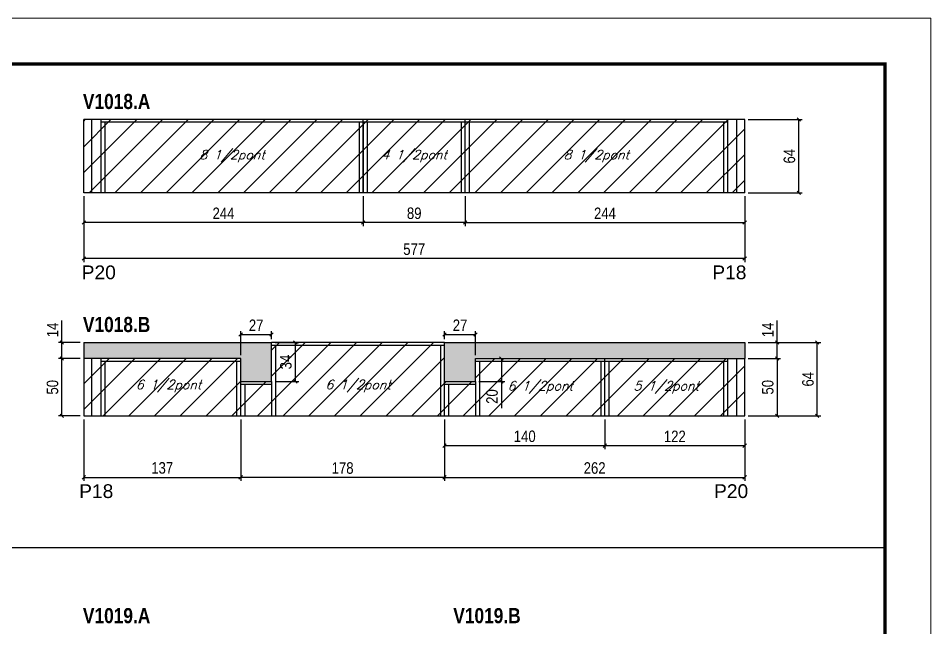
# Model space of a CAD drawing. Extents: x 3309 to 9563, y -2522 to 14608.
# Drawn here: x 5596 to 6393, y 9482 to 10014 of the extents above; entities that cross this region are included whole.
import ezdxf

# ---------------------------------------------------------------- set-up
doc = ezdxf.new("R2010")
doc.units = 0
doc.linetypes.add('DASHED', pattern=[0.75, 0.5, -0.25])
for name, color, linetype in [('5', 5, 'Continuous'), ('COTA', 241, 'Continuous'), ('NOMENCLATURA', 7, 'Continuous'), ('Painéis', 200, 'Continuous'), ('SARR_2.2x7', 40, 'Continuous'), ('SARR_3.5x7', 81, 'Continuous'), ('texto', 7, 'Continuous')]:
    doc.layers.add(name, color=color, linetype=linetype)
for name, color, linetype, lineweight in [('Folhas', 255, 'Continuous', 9), ('Hachura', 251, 'Continuous', 9), ('SARRAFO DE PRESSAO', 251, 'DASHED', 9)]:
    doc.layers.add(name, color=color, linetype=linetype, lineweight=lineweight)
doc.styles.add('COTA TECNICA', font='techl___.ttf', dxfattribs={"height": 10})
doc.styles.add('Romans', font='romans.shx')
doc.styles.get("Standard").update_dxf_attribs({"font": 'arial.ttf'})
doc.styles.add('TECNICA', font='techb___.ttf', dxfattribs={"height": 10})
doc.dimstyles.new('PAINEL', dxfattribs={"dimtxt": 10, "dimasz": 3, "dimexe": 3, "dimexo": 3, "dimgap": 3, "dimtad": 1, "dimdec": 1, "dimzin": 12, "dimdsep": 46, "dimtxsty": 'COTA TECNICA', "dimblk1": 'OBLIQUE', "dimblk2": 'OBLIQUE', "dimsah": 1, "dimcen": 0.9, "dimclrd": 4, "dimclre": 4, "dimclrt": 240, "dimadec": 1, "dimazin": 3, "dimtfac": 1, "dimtdec": 1, "dimtmove": 0, "dimatfit": 3, "dimfxl": 1, "dimtolj": 1, "dimtzin": 12, "dimarcsym": 0})
pattern_1 = [(50, (1598.5, -1100.638), (5.46554, -0.4781726), [0.5715, -6.2865]), (355, (1598.5, -1100.638), (-1.0573026, 5.7317054), [0.4572, -5.0292175]), (100.451445, (1598.9555, -1100.678), (4.4082374, 5.2535326), [0.4857003, -5.3427073]), (46.1842, (1598.5, -1099.114), (8.1323712, -1.26127), [0.85725, -9.42975]), (96.63556, (1599.178, -1099.219), (7.122124, 7.422784), [0.7285507, -8.014068]), (351.18415, (1598.5, -1099.114), (7.122124, 7.422784), [0.685799, -7.543792]), (21, (1599.262, -1099.495), (4.5484317, -3.067956), [0.5715, -6.2865]), (326, (1599.262, -1099.495), (1.8540609, 5.525639), [0.4572, -5.0292]), (71.451445, (1599.641, -1099.7506), (6.4024926, 2.457683), [0.4857003, -5.342698]), (37.5, (1598.5, -1100.638), (0.0926581, 2.53665117), [0, -4.96824, 0, -5.1054, 0, -5.04825]), (7.5, (1598.5, -1100.638), (2.0045899, 3.00541724), [0, -2.91084, 0, -4.85394, 0, -1.92405]), (327.5, (1596.8007, -1100.638), (4.06771786, -0.17186232), [0, -1.905, 0, -5.9436, 0, -7.8867]), (317.5, (1596.0387, -1100.638), (4.4438754, 0.7627947), [0, -2.4765, 0, -3.94716, 0, -5.6007])]

# ---------------------------------------------------------------- blocks, each defined once
blk = doc.blocks.new('9999999999')
at = {"layer": 'Folhas'}
blk.add_lwpolyline([(98138.98, 34190.21), (99623.98, 34190.21), (99623.98, 35240.21), (98138.98, 35240.21)], close=True, dxfattribs=at)
at = {"layer": 'Folhas', "color": 30, "const_width": 3}
blk.add_lwpolyline([(98213.98, 34230.21), (99583.98, 34230.21), (99583.98, 35200.21), (98213.98, 35200.21)], close=True, dxfattribs=at)
blk = doc.blocks.new('_Oblique')
at = {"color": 0, "linetype": 'ByBlock', "lineweight": -2}
blk.add_line((-0.5, -0.5), (0.5, 0.5), dxfattribs=at)
blk = doc.blocks.new('*D553')
at = {"layer": 'COTA', "color": 4, "linetype": 'ByBlock', "lineweight": -2, "transparency": 16777216}
for p, q in [((5897.44, 9858.2), (5897.44, 9832.28)), ((5986.44, 9858.2), (5986.44, 9832.28)), ((5986.44, 9835.28), (5897.44, 9835.28))]:
    blk.add_line(p, q, dxfattribs=at)
at = {"layer": 'Defpoints', "color": 0, "linetype": 'ByBlock', "transparency": 16777216}
for p in [(5897.44, 9861.2), (5986.44, 9861.2), (5897.44, 9835.28)]:
    blk.add_point(p, dxfattribs=at)
at = {"layer": 'COTA', "color": 4, "linetype": 'ByBlock', "lineweight": -2, "transparency": 16777216, "xscale": 3, "yscale": 3, "zscale": 3, "rotation": 180}
blk.add_blockref('_Oblique', (5897.44, 9835.28), dxfattribs=at)
at = {"layer": 'COTA', "color": 4, "linetype": 'ByBlock', "lineweight": -2, "transparency": 16777216, "xscale": 3, "yscale": 3, "zscale": 3}
blk.add_blockref('_Oblique', (5986.44, 9835.28), dxfattribs=at)
at = {"layer": 'COTA', "color": 240, "linetype": 'ByBlock', "transparency": 16777216, "insert": (5941.94, 9843.38), "char_height": 10, "attachment_point": 5, "style": 'COTA TECNICA'}
blk.add_mtext('\\A1;89', dxfattribs=at)
blk = doc.blocks.new('*D554')
at = {"layer": 'COTA', "color": 4, "linetype": 'ByBlock', "lineweight": -2, "transparency": 16777216}
for p, q in [((5653.44, 9858.2), (5653.44, 9832.28)), ((5897.44, 9858.2), (5897.44, 9832.28)), ((5897.44, 9835.28), (5653.44, 9835.28))]:
    blk.add_line(p, q, dxfattribs=at)
at = {"layer": 'Defpoints', "color": 0, "linetype": 'ByBlock', "transparency": 16777216}
for p in [(5653.44, 9861.2), (5897.44, 9861.2), (5653.44, 9835.28)]:
    blk.add_point(p, dxfattribs=at)
at = {"layer": 'COTA', "color": 4, "linetype": 'ByBlock', "lineweight": -2, "transparency": 16777216, "xscale": 3, "yscale": 3, "zscale": 3, "rotation": 180}
blk.add_blockref('_Oblique', (5653.44, 9835.28), dxfattribs=at)
at = {"layer": 'COTA', "color": 4, "linetype": 'ByBlock', "lineweight": -2, "transparency": 16777216, "xscale": 3, "yscale": 3, "zscale": 3}
blk.add_blockref('_Oblique', (5897.44, 9835.28), dxfattribs=at)
at = {"layer": 'COTA', "color": 240, "linetype": 'ByBlock', "transparency": 16777216, "insert": (5775.44, 9843.35), "char_height": 10, "attachment_point": 5, "style": 'COTA TECNICA'}
blk.add_mtext('\\A1;244', dxfattribs=at)
blk = doc.blocks.new('*D559')
at = {"layer": 'COTA', "color": 4, "linetype": 'ByBlock', "lineweight": -2, "transparency": 16777216}
for p, q in [((5653.44, 9858.2), (5653.44, 9800.89)), ((6230.44, 9858.2), (6230.44, 9800.89)), ((6230.44, 9803.89), (5653.44, 9803.89))]:
    blk.add_line(p, q, dxfattribs=at)
at = {"layer": 'Defpoints', "color": 0, "linetype": 'ByBlock', "transparency": 16777216}
for p in [(5653.44, 9861.2), (6230.44, 9861.2), (5653.44, 9803.89)]:
    blk.add_point(p, dxfattribs=at)
at = {"layer": 'COTA', "color": 4, "linetype": 'ByBlock', "lineweight": -2, "transparency": 16777216, "xscale": 3, "yscale": 3, "zscale": 3, "rotation": 180}
blk.add_blockref('_Oblique', (5653.44, 9803.89), dxfattribs=at)
at = {"layer": 'COTA', "color": 4, "linetype": 'ByBlock', "lineweight": -2, "transparency": 16777216, "xscale": 3, "yscale": 3, "zscale": 3}
blk.add_blockref('_Oblique', (6230.44, 9803.89), dxfattribs=at)
at = {"layer": 'COTA', "color": 240, "linetype": 'ByBlock', "transparency": 16777216, "insert": (5941.94, 9812), "char_height": 10, "attachment_point": 5, "style": 'COTA TECNICA'}
blk.add_mtext('\\A1;577', dxfattribs=at)
blk = doc.blocks.new('*D560')
at = {"layer": 'COTA', "color": 4, "lineweight": -2, "transparency": 16777216}
for p, q in [((5986.44, 9858.2), (5986.44, 9832.28)), ((6230.44, 9858.2), (6230.44, 9832.28)), ((5986.44, 9835.28), (6230.44, 9835.28))]:
    blk.add_line(p, q, dxfattribs=at)
at = {"layer": 'Defpoints', "color": 0, "transparency": 16777216}
for p in [(5986.44, 9861.2), (6230.44, 9861.2), (6230.44, 9835.28)]:
    blk.add_point(p, dxfattribs=at)
at = {"layer": 'COTA', "color": 4, "lineweight": -2, "transparency": 16777216, "xscale": 3, "yscale": 3, "zscale": 3, "rotation": 180}
blk.add_blockref('_Oblique', (5986.44, 9835.28), dxfattribs=at)
at = {"layer": 'COTA', "color": 4, "lineweight": -2, "transparency": 16777216, "xscale": 3, "yscale": 3, "zscale": 3}
blk.add_blockref('_Oblique', (6230.44, 9835.28), dxfattribs=at)
at = {"layer": 'COTA', "color": 240, "transparency": 16777216, "insert": (6108.44, 9843.35), "char_height": 10, "attachment_point": 5, "style": 'COTA TECNICA'}
blk.add_mtext('\\A1;244', dxfattribs=at)
blk = doc.blocks.new('*D561')
at = {"layer": 'COTA', "color": 4, "lineweight": -2, "transparency": 16777216}
for p, q in [((6233.44, 9925.2), (6280.61, 9925.2)), ((6277.61, 9861.2), (6277.61, 9925.2)), ((6233.44, 9861.2), (6280.61, 9861.2))]:
    blk.add_line(p, q, dxfattribs=at)
at = {"layer": 'Defpoints', "color": 0, "transparency": 16777216}
for p in [(6230.44, 9925.2), (6277.61, 9925.2), (6230.44, 9861.2)]:
    blk.add_point(p, dxfattribs=at)
at = {"layer": 'COTA', "color": 4, "lineweight": -2, "transparency": 16777216, "xscale": 3, "yscale": 3, "zscale": 3}
for p, rotation in [((6277.61, 9925.2), 90), ((6277.61, 9861.2), 270)]:
    blk.add_blockref('_Oblique', p, dxfattribs=dict(at, rotation=rotation))
at = {"layer": 'COTA', "color": 240, "transparency": 16777216, "insert": (6269.51, 9893.2), "char_height": 10, "attachment_point": 5, "rotation": 90, "style": 'COTA TECNICA'}
blk.add_mtext('\\A1;64', dxfattribs=at)
blk = doc.blocks.new('*D555')
at = {"layer": 'COTA', "color": 4, "linetype": 'ByBlock', "lineweight": -2, "transparency": 16777216}
for p, q in [((5968.44, 9663.61), (5968.44, 9637.69)), ((6108.44, 9663.61), (6108.44, 9637.69)), ((5968.44, 9640.69), (6108.44, 9640.69))]:
    blk.add_line(p, q, dxfattribs=at)
at = {"layer": 'Defpoints', "color": 0, "linetype": 'ByBlock', "transparency": 16777216}
for p in [(5968.44, 9666.61), (6108.44, 9666.61), (6108.44, 9640.69)]:
    blk.add_point(p, dxfattribs=at)
at = {"layer": 'COTA', "color": 4, "linetype": 'ByBlock', "lineweight": -2, "transparency": 16777216, "xscale": 3, "yscale": 3, "zscale": 3, "rotation": 180}
blk.add_blockref('_Oblique', (5968.44, 9640.69), dxfattribs=at)
at = {"layer": 'COTA', "color": 4, "linetype": 'ByBlock', "lineweight": -2, "transparency": 16777216, "xscale": 3, "yscale": 3, "zscale": 3}
blk.add_blockref('_Oblique', (6108.44, 9640.69), dxfattribs=at)
at = {"layer": 'COTA', "color": 240, "linetype": 'ByBlock', "transparency": 16777216, "insert": (6038.44, 9648.79), "char_height": 10, "attachment_point": 5, "style": 'COTA TECNICA'}
blk.add_mtext('\\A1;140', dxfattribs=at)
blk = doc.blocks.new('*D556')
at = {"layer": 'COTA', "color": 4, "linetype": 'ByBlock', "lineweight": -2, "transparency": 16777216}
for p, q in [((6108.44, 9663.61), (6108.44, 9637.69)), ((6230.44, 9663.61), (6230.44, 9637.69)), ((6108.44, 9640.69), (6230.44, 9640.69))]:
    blk.add_line(p, q, dxfattribs=at)
at = {"layer": 'Defpoints', "color": 0, "linetype": 'ByBlock', "transparency": 16777216}
for p in [(6108.44, 9666.61), (6230.44, 9666.61), (6230.44, 9640.69)]:
    blk.add_point(p, dxfattribs=at)
at = {"layer": 'COTA', "color": 4, "linetype": 'ByBlock', "lineweight": -2, "transparency": 16777216, "xscale": 3, "yscale": 3, "zscale": 3, "rotation": 180}
blk.add_blockref('_Oblique', (6108.44, 9640.69), dxfattribs=at)
at = {"layer": 'COTA', "color": 4, "linetype": 'ByBlock', "lineweight": -2, "transparency": 16777216, "xscale": 3, "yscale": 3, "zscale": 3}
blk.add_blockref('_Oblique', (6230.44, 9640.69), dxfattribs=at)
at = {"layer": 'COTA', "color": 240, "linetype": 'ByBlock', "transparency": 16777216, "insert": (6169.44, 9648.75), "char_height": 10, "attachment_point": 5, "style": 'COTA TECNICA'}
blk.add_mtext('\\A1;122', dxfattribs=at)
blk = doc.blocks.new('*D562')
at = {"layer": 'COTA', "color": 4, "linetype": 'ByBlock', "lineweight": -2, "transparency": 16777216}
for p, q in [((5968.44, 9663.61), (5968.44, 9609.98)), ((6230.44, 9663.61), (6230.44, 9609.98)), ((5968.44, 9612.98), (6230.44, 9612.98))]:
    blk.add_line(p, q, dxfattribs=at)
at = {"layer": 'Defpoints', "color": 0, "linetype": 'ByBlock', "transparency": 16777216}
for p in [(5968.44, 9666.61), (6230.44, 9666.61), (6230.44, 9612.98)]:
    blk.add_point(p, dxfattribs=at)
at = {"layer": 'COTA', "color": 4, "linetype": 'ByBlock', "lineweight": -2, "transparency": 16777216, "xscale": 3, "yscale": 3, "zscale": 3, "rotation": 180}
blk.add_blockref('_Oblique', (5968.44, 9612.98), dxfattribs=at)
at = {"layer": 'COTA', "color": 4, "linetype": 'ByBlock', "lineweight": -2, "transparency": 16777216, "xscale": 3, "yscale": 3, "zscale": 3}
blk.add_blockref('_Oblique', (6230.44, 9612.98), dxfattribs=at)
at = {"layer": 'COTA', "color": 240, "linetype": 'ByBlock', "transparency": 16777216, "insert": (6099.44, 9621.09), "char_height": 10, "attachment_point": 5, "style": 'COTA TECNICA'}
blk.add_mtext('\\A1;262', dxfattribs=at)
blk = doc.blocks.new('*D563')
at = {"layer": 'COTA', "color": 4, "lineweight": -2, "transparency": 16777216}
for p, q in [((5790.44, 9663.61), (5790.44, 9609.98)), ((5968.44, 9663.61), (5968.44, 9609.98)), ((5968.44, 9612.98), (5790.44, 9612.98))]:
    blk.add_line(p, q, dxfattribs=at)
at = {"layer": 'Defpoints', "color": 0, "transparency": 16777216}
for p in [(5790.44, 9666.61), (5968.44, 9666.61), (5790.44, 9612.98)]:
    blk.add_point(p, dxfattribs=at)
at = {"layer": 'COTA', "color": 4, "lineweight": -2, "transparency": 16777216, "xscale": 3, "yscale": 3, "zscale": 3, "rotation": 180}
blk.add_blockref('_Oblique', (5790.44, 9612.98), dxfattribs=at)
at = {"layer": 'COTA', "color": 4, "lineweight": -2, "transparency": 16777216, "xscale": 3, "yscale": 3, "zscale": 3}
blk.add_blockref('_Oblique', (5968.44, 9612.98), dxfattribs=at)
at = {"layer": 'COTA', "color": 240, "transparency": 16777216, "insert": (5879.44, 9621.08), "char_height": 10, "attachment_point": 5, "style": 'COTA TECNICA'}
blk.add_mtext('\\A1;178', dxfattribs=at)
blk = doc.blocks.new('*D564')
at = {"layer": 'COTA', "color": 4, "lineweight": -2, "transparency": 16777216}
for p, q in [((5998.44, 9716.61), (6021.03, 9716.61)), ((6018.03, 9716.61), (6018.03, 9696.61)), ((5998.44, 9696.61), (6021.03, 9696.61)), ((6018.03, 9696.61), (6018.03, 9673.4))]:
    blk.add_line(p, q, dxfattribs=at)
at = {"layer": 'Defpoints', "color": 0, "transparency": 16777216}
for p in [(5995.44, 9716.61), (5995.44, 9696.61), (6018.03, 9696.61)]:
    blk.add_point(p, dxfattribs=at)
at = {"layer": 'COTA', "color": 4, "lineweight": -2, "transparency": 16777216, "xscale": 3, "yscale": 3, "zscale": 3}
for p, rotation in [((6018.03, 9716.61), 90), ((6018.03, 9696.61), 270)]:
    blk.add_blockref('_Oblique', p, dxfattribs=dict(at, rotation=rotation))
at = {"layer": 'COTA', "color": 240, "transparency": 16777216, "insert": (6009.92, 9683.5), "char_height": 10, "attachment_point": 5, "rotation": 90, "style": 'COTA TECNICA'}
blk.add_mtext('\\A1;20', dxfattribs=at)
blk = doc.blocks.new('*D557')
at = {"layer": 'COTA', "color": 4, "lineweight": -2, "transparency": 16777216}
for p, q in [((5650.44, 9716.61), (5631.33, 9716.61)), ((5634.33, 9666.61), (5634.33, 9716.61)), ((5650.44, 9666.61), (5631.33, 9666.61))]:
    blk.add_line(p, q, dxfattribs=at)
at = {"layer": 'Defpoints', "color": 0, "transparency": 16777216}
for p in [(5634.33, 9716.61), (5653.44, 9716.61), (5653.44, 9666.61)]:
    blk.add_point(p, dxfattribs=at)
at = {"layer": 'COTA', "color": 4, "lineweight": -2, "transparency": 16777216, "xscale": 3, "yscale": 3, "zscale": 3}
for p, rotation in [((5634.33, 9716.61), 90), ((5634.33, 9666.61), 270)]:
    blk.add_blockref('_Oblique', p, dxfattribs=dict(at, rotation=rotation))
at = {"layer": 'COTA', "color": 240, "transparency": 16777216, "insert": (5626.22, 9691.61), "char_height": 10, "attachment_point": 5, "rotation": 90, "style": 'COTA TECNICA'}
blk.add_mtext('\\A1;50', dxfattribs=at)
blk = doc.blocks.new('*D558')
at = {"layer": 'COTA', "color": 4, "lineweight": -2, "transparency": 16777216}
for p, q in [((5634.33, 9730.61), (5634.33, 9749.72)), ((5650.44, 9730.61), (5631.33, 9730.61)), ((5634.33, 9716.61), (5634.33, 9730.61)), ((5650.44, 9716.61), (5631.33, 9716.61))]:
    blk.add_line(p, q, dxfattribs=at)
at = {"layer": 'Defpoints', "color": 0, "transparency": 16777216}
for p in [(5634.33, 9730.61), (5653.44, 9730.61), (5653.44, 9716.61)]:
    blk.add_point(p, dxfattribs=at)
at = {"layer": 'COTA', "color": 4, "lineweight": -2, "transparency": 16777216, "xscale": 3, "yscale": 3, "zscale": 3}
for p, rotation in [((5634.33, 9730.61), 90), ((5634.33, 9716.61), 270)]:
    blk.add_blockref('_Oblique', p, dxfattribs=dict(at, rotation=rotation))
at = {"layer": 'COTA', "color": 240, "transparency": 16777216, "insert": (5626.26, 9741.67), "char_height": 10, "attachment_point": 5, "rotation": 90, "style": 'COTA TECNICA'}
blk.add_mtext('\\A1;14', dxfattribs=at)
blk = doc.blocks.new('*D565')
at = {"layer": 'COTA', "color": 4, "lineweight": -2, "transparency": 16777216}
for p, q in [((5653.44, 9663.61), (5653.44, 9609.98)), ((5790.44, 9663.61), (5790.44, 9609.98)), ((5653.44, 9612.98), (5790.44, 9612.98))]:
    blk.add_line(p, q, dxfattribs=at)
at = {"layer": 'Defpoints', "color": 0, "transparency": 16777216}
for p in [(5653.44, 9666.61), (5790.44, 9666.61), (5790.44, 9612.98)]:
    blk.add_point(p, dxfattribs=at)
at = {"layer": 'COTA', "color": 4, "lineweight": -2, "transparency": 16777216, "xscale": 3, "yscale": 3, "zscale": 3, "rotation": 180}
blk.add_blockref('_Oblique', (5653.44, 9612.98), dxfattribs=at)
at = {"layer": 'COTA', "color": 4, "lineweight": -2, "transparency": 16777216, "xscale": 3, "yscale": 3, "zscale": 3}
blk.add_blockref('_Oblique', (5790.44, 9612.98), dxfattribs=at)
at = {"layer": 'COTA', "color": 240, "transparency": 16777216, "insert": (5721.94, 9621.2), "char_height": 10, "attachment_point": 5, "style": 'COTA TECNICA'}
blk.add_mtext('\\A1;137', dxfattribs=at)
blk = doc.blocks.new('*D566')
at = {"layer": 'COTA', "color": 4, "lineweight": -2, "transparency": 16777216}
for p, q in [((5820.44, 9730.61), (5841.17, 9730.61)), ((5838.17, 9696.61), (5838.17, 9730.61)), ((5820.44, 9696.61), (5841.17, 9696.61))]:
    blk.add_line(p, q, dxfattribs=at)
at = {"layer": 'Defpoints', "color": 0, "transparency": 16777216}
for p in [(5817.44, 9730.61), (5838.17, 9730.61), (5817.44, 9696.61)]:
    blk.add_point(p, dxfattribs=at)
at = {"layer": 'COTA', "color": 4, "lineweight": -2, "transparency": 16777216, "xscale": 3, "yscale": 3, "zscale": 3}
for p, rotation in [((5838.17, 9730.61), 90), ((5838.17, 9696.61), 270)]:
    blk.add_blockref('_Oblique', p, dxfattribs=dict(at, rotation=rotation))
at = {"layer": 'COTA', "color": 240, "transparency": 16777216, "insert": (5829.95, 9713.61), "char_height": 10, "attachment_point": 5, "rotation": 90, "style": 'COTA TECNICA'}
blk.add_mtext('\\A1;34', dxfattribs=at)
blk = doc.blocks.new('*D567')
at = {"layer": 'COTA', "color": 4, "lineweight": -2, "transparency": 16777216}
for p, q in [((6233.44, 9716.61), (6261.71, 9716.61)), ((6258.71, 9716.61), (6258.71, 9666.61)), ((6233.44, 9666.61), (6261.71, 9666.61))]:
    blk.add_line(p, q, dxfattribs=at)
at = {"layer": 'Defpoints', "color": 0, "transparency": 16777216}
for p in [(6230.44, 9716.61), (6230.44, 9666.61), (6258.71, 9666.61)]:
    blk.add_point(p, dxfattribs=at)
at = {"layer": 'COTA', "color": 4, "lineweight": -2, "transparency": 16777216, "xscale": 3, "yscale": 3, "zscale": 3}
for p, rotation in [((6258.71, 9716.61), 90), ((6258.71, 9666.61), 270)]:
    blk.add_blockref('_Oblique', p, dxfattribs=dict(at, rotation=rotation))
at = {"layer": 'COTA', "color": 240, "transparency": 16777216, "insert": (6250.6, 9691.61), "char_height": 10, "attachment_point": 5, "rotation": 90, "style": 'COTA TECNICA'}
blk.add_mtext('\\A1;50', dxfattribs=at)
blk = doc.blocks.new('*D568')
at = {"layer": 'COTA', "color": 4, "lineweight": -2, "transparency": 16777216}
for p, q in [((6258.71, 9730.61), (6258.71, 9749.72)), ((6233.44, 9730.61), (6261.71, 9730.61)), ((6258.71, 9716.61), (6258.71, 9730.61)), ((6233.44, 9716.61), (6261.71, 9716.61))]:
    blk.add_line(p, q, dxfattribs=at)
at = {"layer": 'Defpoints', "color": 0, "transparency": 16777216}
for p in [(6230.44, 9730.61), (6258.71, 9730.61), (6230.44, 9716.61)]:
    blk.add_point(p, dxfattribs=at)
at = {"layer": 'COTA', "color": 4, "lineweight": -2, "transparency": 16777216, "xscale": 3, "yscale": 3, "zscale": 3}
for p, rotation in [((6258.71, 9730.61), 90), ((6258.71, 9716.61), 270)]:
    blk.add_blockref('_Oblique', p, dxfattribs=dict(at, rotation=rotation))
at = {"layer": 'COTA', "color": 240, "transparency": 16777216, "insert": (6250.64, 9741.67), "char_height": 10, "attachment_point": 5, "rotation": 90, "style": 'COTA TECNICA'}
blk.add_mtext('\\A1;14', dxfattribs=at)
blk = doc.blocks.new('*D569')
at = {"layer": 'COTA', "color": 4, "lineweight": -2, "transparency": 16777216}
for p, q in [((6233.44, 9730.61), (6296.8, 9730.61)), ((6293.8, 9666.61), (6293.8, 9730.61)), ((6233.44, 9666.61), (6296.8, 9666.61))]:
    blk.add_line(p, q, dxfattribs=at)
at = {"layer": 'Defpoints', "color": 0, "transparency": 16777216}
for p in [(6230.44, 9730.61), (6293.8, 9730.61), (6230.44, 9666.61)]:
    blk.add_point(p, dxfattribs=at)
at = {"layer": 'COTA', "color": 4, "lineweight": -2, "transparency": 16777216, "xscale": 3, "yscale": 3, "zscale": 3}
for p, rotation in [((6293.8, 9730.61), 90), ((6293.8, 9666.61), 270)]:
    blk.add_blockref('_Oblique', p, dxfattribs=dict(at, rotation=rotation))
at = {"layer": 'COTA', "color": 240, "transparency": 16777216, "insert": (6285.7, 9698.61), "char_height": 10, "attachment_point": 5, "rotation": 90, "style": 'COTA TECNICA'}
blk.add_mtext('\\A1;64', dxfattribs=at)
blk = doc.blocks.new('*D570')
at = {"layer": 'COTA', "color": 4, "lineweight": -2, "transparency": 16777216}
for p, q in [((5790.44, 9719.61), (5790.44, 9740.61)), ((5790.44, 9737.61), (5817.44, 9737.61)), ((5817.44, 9733.61), (5817.44, 9740.61))]:
    blk.add_line(p, q, dxfattribs=at)
at = {"layer": 'Defpoints', "color": 0, "transparency": 16777216}
for p in [(5817.44, 9737.61), (5817.44, 9730.61), (5790.44, 9716.61)]:
    blk.add_point(p, dxfattribs=at)
at = {"layer": 'COTA', "color": 4, "lineweight": -2, "transparency": 16777216, "xscale": 3, "yscale": 3, "zscale": 3, "rotation": 180}
blk.add_blockref('_Oblique', (5790.44, 9737.61), dxfattribs=at)
at = {"layer": 'COTA', "color": 4, "lineweight": -2, "transparency": 16777216, "xscale": 3, "yscale": 3, "zscale": 3}
blk.add_blockref('_Oblique', (5817.44, 9737.61), dxfattribs=at)
at = {"layer": 'COTA', "color": 240, "transparency": 16777216, "insert": (5803.94, 9745.68), "char_height": 10, "attachment_point": 5, "style": 'COTA TECNICA'}
blk.add_mtext('\\A1;27', dxfattribs=at)
blk = doc.blocks.new('*D571')
at = {"layer": 'COTA', "color": 4, "lineweight": -2, "transparency": 16777216}
for p, q in [((5968.44, 9733.61), (5968.44, 9740.61)), ((5968.44, 9737.61), (5995.44, 9737.61)), ((5995.44, 9719.61), (5995.44, 9740.61))]:
    blk.add_line(p, q, dxfattribs=at)
at = {"layer": 'Defpoints', "color": 0, "transparency": 16777216}
for p in [(5995.44, 9737.61), (5968.44, 9730.61), (5995.44, 9716.61)]:
    blk.add_point(p, dxfattribs=at)
at = {"layer": 'COTA', "color": 4, "lineweight": -2, "transparency": 16777216, "xscale": 3, "yscale": 3, "zscale": 3, "rotation": 180}
blk.add_blockref('_Oblique', (5968.44, 9737.61), dxfattribs=at)
at = {"layer": 'COTA', "color": 4, "lineweight": -2, "transparency": 16777216, "xscale": 3, "yscale": 3, "zscale": 3}
blk.add_blockref('_Oblique', (5995.44, 9737.61), dxfattribs=at)
at = {"layer": 'COTA', "color": 240, "transparency": 16777216, "insert": (5981.94, 9745.68), "char_height": 10, "attachment_point": 5, "style": 'COTA TECNICA'}
blk.add_mtext('\\A1;27', dxfattribs=at)

msp = doc.modelspace()

# ---------------------------------------------------------------- hatches: boundary and pattern name
at = {"layer": 'COTA'}
h = msp.add_hatch(dxfattribs=at)
h.set_pattern_fill('AR-CONC', color=256, scale=0.03)
h.set_pattern_definition(pattern_1)
h.paths.add_polyline_path([(5817.44, 9730.61), (5653.44, 9730.61), (5653.44, 9716.61), (5790.44, 9716.61), (5790.44, 9696.61), (5817.44, 9696.61)])
h = msp.add_hatch(dxfattribs=at)
h.set_pattern_fill('AR-CONC', color=256, scale=0.03)
h.set_pattern_definition(pattern_1)
h.paths.add_polyline_path([(5968.44, 9730.61), (5968.44, 9696.61), (5995.44, 9696.61), (5995.44, 9716.61), (6230.44, 9716.61), (6230.44, 9730.61)])
at = {"layer": 'Hachura', "linetype": 'ByBlock'}
h = msp.add_hatch(dxfattribs=at)
h.set_pattern_fill('ANSI31', color=256, scale=5)
h.set_pattern_definition([(45, (-1359.047, -2297.15), (-11.22532, 11.22532), [])])
h.paths.add_polyline_path([(5897.44, 9861.2), (5897.44, 9925.2), (5653.44, 9925.2), (5653.44, 9861.2)])
h.paths.add_polyline_path([(5986.44, 9861.2), (5986.44, 9925.2), (5897.44, 9925.2), (5897.44, 9861.2)])
h.paths.add_polyline_path([(6230.44, 9861.2), (6230.44, 9925.2), (5986.44, 9925.2), (5986.44, 9861.2)])
h = msp.add_hatch(dxfattribs=at)
h.set_pattern_fill('ANSI31', color=256, scale=5)
h.paths.add_polyline_path([(5653.44, 9716.61), (5653.44, 9666.61), (5790.44, 9666.61), (5790.44, 9716.61)])
h.paths.add_polyline_path([(5968.44, 9666.61), (5968.44, 9730.61), (5817.44, 9730.61), (5817.44, 9696.61), (5790.44, 9696.61), (5790.44, 9666.61)])
h.paths.add_polyline_path([(5995.44, 9716.61), (5995.44, 9696.61), (5968.44, 9696.61), (5968.44, 9666.61), (6108.44, 9666.61), (6108.44, 9716.61)])
h.paths.add_polyline_path([(6108.44, 9716.61), (6108.44, 9666.61), (6230.44, 9666.61), (6230.44, 9716.61)])

# ---------------------------------------------------------------- linework, layer by layer
at = {"layer": 'COTA'}
for p, q in [((5653.44, 9730.61), (5653.44, 9716.61)), ((5653.44, 9730.61), (5817.44, 9730.61)), ((5968.44, 9730.61), (6230.44, 9730.61)), ((6230.44, 9730.61), (6230.44, 9716.61)), ((5817.44, 9696.61), (5817.44, 9666.61)), ((5995.44, 9696.61), (5995.44, 9666.61)), ((5288.98, 9551.77), (6352.87, 9551.77))]:
    msp.add_line(p, q, dxfattribs=at)
at = {"layer": 'Painéis', "linetype": 'ByBlock'}
for p, q in [((6230.44, 9925.2), (5653.44, 9925.2)), ((5653.44, 9861.2), (5653.44, 9925.2)), ((5897.44, 9861.2), (5897.44, 9925.2)), ((5986.44, 9861.2), (5986.44, 9925.2)), ((6230.44, 9861.2), (6230.44, 9925.2)), ((6230.44, 9861.2), (5653.44, 9861.2)), ((5817.44, 9696.61), (5817.44, 9730.61)), ((5968.44, 9730.61), (5817.44, 9730.61)), ((5968.44, 9666.61), (5968.44, 9730.61)), ((5790.44, 9716.61), (5653.44, 9716.61)), ((5653.44, 9716.61), (5653.44, 9666.61)), ((5790.44, 9666.61), (5790.44, 9716.61)), ((5995.44, 9716.61), (6230.44, 9716.61)), ((5995.44, 9696.61), (5995.44, 9716.61)), ((6108.44, 9666.61), (6108.44, 9716.61)), ((6230.44, 9666.61), (6230.44, 9716.61)), ((5790.44, 9696.61), (5817.44, 9696.61)), ((5968.44, 9696.61), (5995.44, 9696.61)), ((5653.44, 9666.61), (6230.44, 9666.61))]:
    msp.add_line(p, q, dxfattribs=at)
at = {"layer": 'SARR_2.2x7', "linetype": 'Continuous'}
for p, q in [((5660.44, 9861.2), (5660.44, 9925.2)), ((5897.44, 9923), (5668.44, 9923)), ((5986.44, 9923), (5897.44, 9923)), ((6215.44, 9923), (5986.44, 9923)), ((6223.44, 9861.2), (6223.44, 9925.2)), ((5817.44, 9728.41), (5968.44, 9728.41)), ((5660.44, 9666.61), (5660.44, 9716.61)), ((5668.44, 9714.41), (5790.44, 9714.41)), ((5995.44, 9714.41), (6108.44, 9714.41)), ((6108.44, 9714.41), (6215.44, 9714.41)), ((6223.44, 9666.61), (6223.44, 9716.61)), ((5790.44, 9694.41), (5817.44, 9694.41)), ((5968.44, 9694.41), (5995.44, 9694.41))]:
    msp.add_line(p, q, dxfattribs=at)
at = {"layer": 'SARR_3.5x7'}
for p, q in [((5668.44, 9925.2), (5668.44, 9861.2)), ((5671.94, 9923), (5671.94, 9861.2)), ((5893.94, 9923), (5893.94, 9861.2)), ((5897.44, 9923), (5897.44, 9861.2)), ((5900.94, 9923), (5900.94, 9861.2)), ((5982.94, 9923), (5982.94, 9861.2)), ((5989.94, 9923), (5989.94, 9861.2)), ((6211.94, 9923), (6211.94, 9861.2)), ((6215.44, 9925.2), (6215.44, 9861.2)), ((5820.94, 9728.41), (5820.94, 9666.61)), ((5964.94, 9728.41), (5964.94, 9666.61)), ((5668.44, 9716.61), (5668.44, 9666.61)), ((5671.94, 9714.41), (5671.94, 9666.61)), ((5786.94, 9714.41), (5786.94, 9666.61)), ((5998.94, 9714.41), (5998.94, 9666.61)), ((6104.94, 9714.41), (6104.94, 9666.61)), ((6111.94, 9714.41), (6111.94, 9666.61)), ((6211.94, 9714.41), (6211.94, 9666.61)), ((6215.44, 9716.61), (6215.44, 9666.61)), ((5793.94, 9694.41), (5793.94, 9666.61)), ((5971.94, 9694.41), (5971.94, 9666.61))]:
    msp.add_line(p, q, dxfattribs=at)

# ---------------------------------------------------------------- block references
at = {"layer": 'SARRAFO DE PRESSAO', "color": 6, "linetype": 'ByBlock'}
msp.add_blockref('9999999999', (-93231.11, -25226.65), dxfattribs=at)

# ---------------------------------------------------------------- texts
at = {"layer": '5', "linetype": 'Continuous'}
for s, rotation, p in [('P20', 0.00004, (5651.64, 9785.88)), ('P18', 0.00004, (6202.15, 9785.88)), ('P18', 359.99996, (5649.44, 9594.97)), ('P20', 359.99996, (6203.68, 9594.97))]:
    msp.add_text(s, height=12, rotation=rotation, dxfattribs=at).set_placement(p)
at = {"layer": 'NOMENCLATURA', "style": 'TECNICA'}
for s, p in [('V1018.A', (5652.72, 9934.38)), ('V1018.B', (5652.72, 9739.79)), ('V1019.A', (5652.72, 9485.73)), ('V1019.B', (5976.04, 9485.73))]:
    msp.add_text(s, height=13.2, dxfattribs=at).set_placement(p)
at = {"layer": 'texto', "color": 2, "char_height": 8, "attachment_point": 5, "style": 'Romans'}
for s, insert in [('{\\Q19;\\C256;8 1/2pont}', (5782.94, 9893.2)), ('{\\Q19;\\C256;4 1/2pont}', (5941.94, 9893.2)), ('{\\Q19;\\C256;8 1/2pont}', (6100.94, 9893.2)), ('{\\Q19;\\C256;6 1/2pont}', (5727.44, 9692.61)), ('{\\Q19;\\C256;6 1/2pont}', (5892.94, 9692.61)), ('{\\Q19;\\C256;6 1/2pont}', (6051.94, 9691.51)), ('{\\Q19;\\C256;5 1/2pont}', (6161.94, 9691.51))]:
    msp.add_mtext(s, dxfattribs=dict(at, insert=insert))

# ---------------------------------------------------------------- dimensions: what is measured, and where the dimension line sits
at = {"layer": 'COTA'}
for base, p1, p2, angle, picture, middle in [((6277.61, 9925.2), (6230.44, 9861.2), (6230.44, 9925.2), 90, '*D561', (6269.51, 9893.2)), ((5634.33, 9730.61), (5653.44, 9716.61), (5653.44, 9730.61), 90, '*D558', (5626.26, 9741.67)), ((6258.71, 9730.61), (6230.44, 9716.61), (6230.44, 9730.61), 90, '*D568', (6250.64, 9741.67)), ((5838.17, 9730.61), (5817.44, 9696.61), (5817.44, 9730.61), 90, '*D566', (5829.95, 9713.61)), ((6293.8, 9730.61), (6230.44, 9666.61), (6230.44, 9730.61), 90, '*D569', (6285.7, 9698.61)), ((5634.33, 9716.61), (5653.44, 9666.61), (5653.44, 9716.61), 90, '*D557', (5626.22, 9691.61)), ((6018.03, 9696.61), (5995.44, 9716.61), (5995.44, 9696.61), 90, '*D564', (6009.92, 9683.5)), ((6258.71, 9666.61), (6230.44, 9716.61), (6230.44, 9666.61), 90, '*D567', (6250.6, 9691.61)), ((5790.44, 9612.98), (5653.44, 9666.61), (5790.44, 9666.61), 180, '*D565', (5721.94, 9621.2)), ((5790.44, 9612.98), (5968.44, 9666.61), (5790.44, 9666.61), 180, '*D563', (5879.44, 9621.08))]:
    dim = msp.add_linear_dim(base=base, p1=p1, p2=p2, angle=angle, dimstyle='PAINEL', dxfattribs=at)
    dim.commit()
    dim.dimension.update_dxf_attribs({"geometry": picture, "text_midpoint": middle})
at = {"layer": 'COTA', "linetype": 'ByBlock'}
dim = msp.add_linear_dim(base=(5653.44, 9835.28), p1=(5897.44, 9861.2), p2=(5653.44, 9861.2), angle=180, dimstyle='PAINEL', override={"dimtmove": 1}, dxfattribs=at)
dim.commit()
dim.dimension.update_dxf_attribs({"geometry": '*D554', "text_midpoint": (5775.44, 9843.35)})
for base, p1, p2, picture, middle in [((5653.44, 9803.89), (6230.44, 9861.2), (5653.44, 9861.2), '*D559', (5941.94, 9812)), ((5897.44, 9835.28), (5986.44, 9861.2), (5897.44, 9861.2), '*D553', (5941.94, 9843.38))]:
    dim = msp.add_linear_dim(base=base, p1=p1, p2=p2, angle=180, dimstyle='PAINEL', dxfattribs=at)
    dim.commit()
    dim.dimension.update_dxf_attribs({"geometry": picture, "text_midpoint": middle})
at = {"layer": 'COTA'}
for base, p1, p2, picture, middle in [((6230.44, 9835.28), (5986.44, 9861.2), (6230.44, 9861.2), '*D560', (6108.44, 9843.35)), ((5817.44, 9737.61), (5790.44, 9716.61), (5817.44, 9730.61), '*D570', (5803.94, 9745.68)), ((5995.44, 9737.61), (5968.44, 9730.61), (5995.44, 9716.61), '*D571', (5981.94, 9745.68))]:
    dim = msp.add_linear_dim(base=base, p1=p1, p2=p2, dimstyle='PAINEL', dxfattribs=at)
    dim.commit()
    dim.dimension.update_dxf_attribs({"geometry": picture, "text_midpoint": middle})
at = {"layer": 'COTA', "linetype": 'ByBlock'}
for base, p2, picture, middle in [((6108.44, 9640.69), (6108.44, 9666.61), '*D555', (6038.44, 9648.79)), ((6230.44, 9612.98), (6230.44, 9666.61), '*D562', (6099.44, 9621.09))]:
    dim = msp.add_linear_dim(base=base, p1=(5968.44, 9666.61), p2=p2, dimstyle='PAINEL', dxfattribs=at)
    dim.commit()
    dim.dimension.update_dxf_attribs({"geometry": picture, "text_midpoint": middle})
dim = msp.add_linear_dim(base=(6230.44, 9640.69), p1=(6108.44, 9666.61), p2=(6230.44, 9666.61), dimstyle='PAINEL', override={"dimtmove": 1}, dxfattribs=at)
dim.commit()
dim.dimension.update_dxf_attribs({"geometry": '*D556', "text_midpoint": (6169.44, 9648.75)})

doc.saveas('drawing.dxf')
